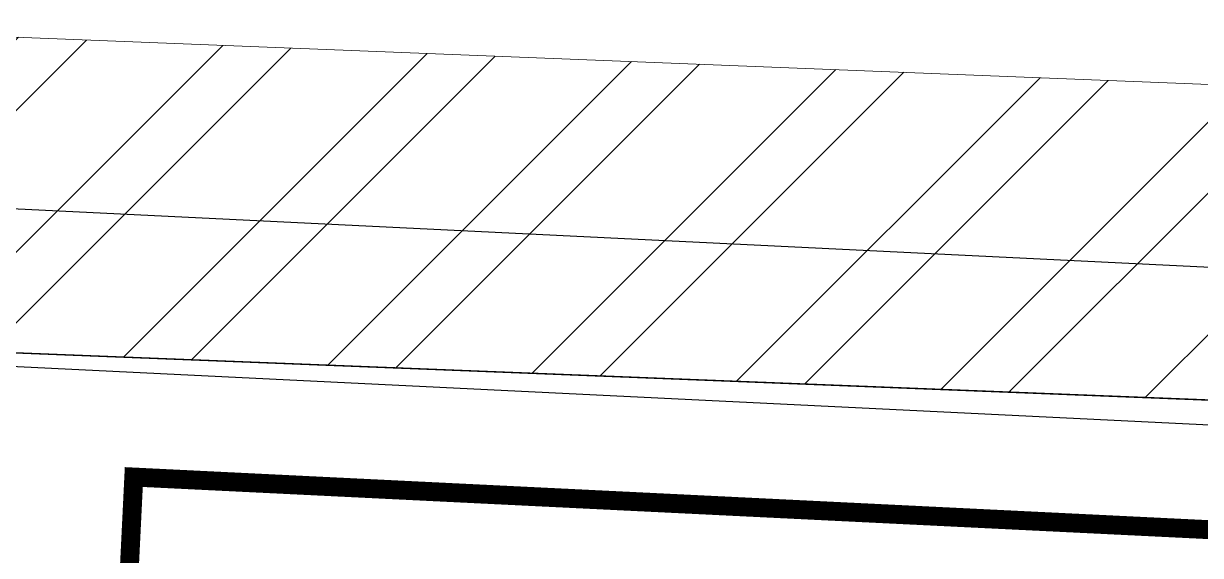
# Model space of a CAD drawing. Header units: millimetres. Extents: x -7692 to 2323, y -5243 to 5750.
# Drawn here: x -7052 to -6306, y 5413 to 5750 of the extents above; entities that cross this region are included whole.
import ezdxf

# ---------------------------------------------------------------- set-up
doc = ezdxf.new("R2010")
doc.units = ezdxf.units.MM
doc.linetypes.add('ACAD_ISO03W100', pattern=[30, 12, -18])
doc.layers.add('I-LK PARTITION', color=21, linetype='Continuous', lineweight=25)
doc.layers.add('WALLS', color=7, linetype='Continuous')
doc.layers.add('WALLS_3D', color=7, linetype='Continuous')

# ---------------------------------------------------------------- blocks, each defined once
blk = doc.blocks.new('a$c4fdbbfdd')
at = {"color": 13, "linetype": 'ACAD_ISO03W100', "ltscale": 0.01, "true_color": 0xff4747, "const_width": 12}
blk.add_lwpolyline([(2107.373140715063, 407.2913461665156), (2433.72799449414, 407.2913461665156), (2433.72799449414, 1505.843844732037), (1503.556618742645, 1505.843844732037)], dxfattribs=at)
blk = doc.blocks.new('roc_clinic')
at = {"layer": 'I-LK PARTITION'}
blk.add_lwpolyline([(2500.000000000007, 0), (2500.000000014905, 1700.000000000003), (2600.000000014905, 1700.000000000003), (2600.000000000008, 0)], close=True, dxfattribs=at)
blk.add_blockref('A$C4fdbbfdd', (7.4505806e-09, 0))
blk = doc.blocks.new('ROC_CLINIC_1', base_point=(3.589530676092181, 1.761127815153485))
blk.add_blockref('ROC_clinic', (3.589530676092181, 1.761127815153485))

msp = doc.modelspace()

# ---------------------------------------------------------------- hatches: boundary and pattern name
at = {"layer": 'LENS_HATCH_WALL', "true_color": 0x787878}
h = msp.add_hatch(dxfattribs=at)
h.set_pattern_fill('ANSI32', scale=10, angle=90)
h.set_pattern_definition([(45, (0, 0), (-67.351920908, 67.351920908), []), (45, (44.90128053, 0), (-67.351920908, 67.351920908), [])])
h.paths.add_polyline_path([(2005.9744587620971, -5124.821369915389), (2157.588167541239, -1288.6122740982519), (1643.7239592722185, -1268.3032658670165), (1652.8530216042354, -1037.3088710954576), (2090.628787833385, -1054.6098618567842), (2322.6602089525522, 4816.351127441568), (1874.8883187567264, 4834.047123102095), (1893.9093089539124, 5315.317875070436), (579.0885369154329, 5228.101645550362), (-1772.1357104389042, 5316.79275102683), (-1764.5812717433228, 5507.949794865018), (-4729.607439632892, 5625.133180017553), (-4746.905439639327, 5187.470179854748), (-4984.535956452664, 5196.8617825672), (-4966.283957900746, 5658.690745926491), (-7276.651790990269, 5750.001230438771), (-7692.367179670703, -4768.635834998222), (-4222.262701904168, -4905.779853880312), (-4226.630701922679, -5016.307854348706), (-2415.6714290317805, -5087.879825612206), (-2418.5458343154546, -5160.607154983974)])
h.paths.add_polyline_path([(-2218.128, -5153.986), (-2207.929, -4895.934), (-4018.889, -4824.362), (-4014.521, -4713.834), (-7484.625, -4576.69), (-7084.706, 5542.259), (-5174.026, 5466.745), (-5192.278, 5004.916), (-4554.96, 4979.728), (-4537.662, 5417.391), (-1972.323, 5316.004), (-1980.374, 5112.282), (578.538, 5167.147), (1686.167, 5123.372), (1667.146, 4642.101), (2114.918, 4624.405), (1898.683, -846.868), (1460.907, -829.567), (1435.982, -1460.249), (1949.846, -1480.558), (1805.952, -5121.439)])

# ---------------------------------------------------------------- linework, layer by layer
at = {"layer": 'LENS_WALL_OUTLINE', "lineweight": 13, "true_color": 0xffffff}
msp.add_lwpolyline([(2005.9744587620971, -5124.821369915389), (2157.588167541239, -1288.6122740982519), (1643.7239592722185, -1268.3032658670165), (1652.8530216042354, -1037.3088710954576), (2090.628787833385, -1054.6098618567842), (2322.6602089525522, 4816.351127441568), (1874.8883187567264, 4834.047123102095), (1893.9093089539124, 5315.317875070436), (579.0885369154329, 5228.101645550362), (-1772.1357104389042, 5316.79275102683), (-1764.5812717433228, 5507.949794865018), (-4729.607439632892, 5625.133180017553), (-4746.905439639327, 5187.470179854748), (-4984.535956452664, 5196.8617825672), (-4966.283957900746, 5658.690745926491), (-7276.651790990269, 5750.001230438771), (-7692.367179670703, -4768.635834998222), (-4222.262701904168, -4905.779853880312), (-4226.630701922679, -5016.307854348706), (-2415.6714290317805, -5087.879825612206), (-2418.5458343154546, -5160.607154983974)], close=True, dxfattribs=at)
at = {"layer": 'WALLS'}
msp.add_line((-7084.705326327691, 5542.2585978700445), (-5174.026427000177, 5466.744800356424), dxfattribs=at)
at = {"layer": 'WALLS_3D'}
msp.add_3dface([(-7084.705326327691, 5542.2585978700445), (-5174.026427000177, 5466.744800356424), (-5174.026427000177, 5466.744800356424, 2718.461275100708), (-7084.705326327691, 5542.2585978700445, 2718.461275100708)], dxfattribs=at)

# ---------------------------------------------------------------- block references
at = {"rotation": 87.19763673423896}
msp.add_blockref('ROC_CLINIC_1', (-5597.394844176108, 2957.9738006689367), dxfattribs=at)

doc.saveas('drawing.dxf')
